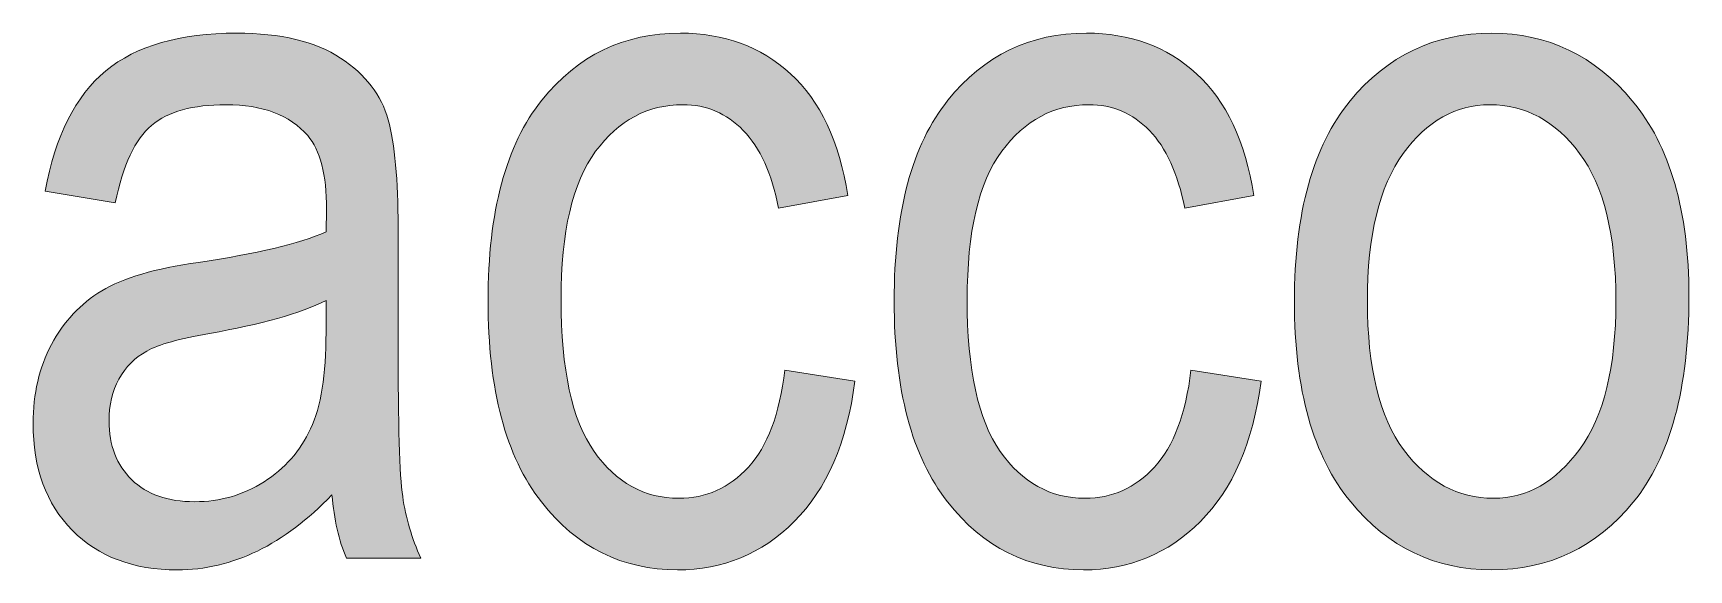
# Model space of a CAD drawing. Header units: inches. Extents: x 19 to 517, y 28 to 779.
# Drawn here: x 280.64 to 310.74, y 31.87 to 41.62 of the extents above; entities that cross this region are included whole.
import ezdxf

# ---------------------------------------------------------------- set-up
doc = ezdxf.new("R2010")
doc.units = ezdxf.units.IN
doc.header["$MEASUREMENT"] = 0
doc.layers.add('Layer 1', color=7, linetype='Continuous')

# ---------------------------------------------------------------- blocks, each defined once
blk = doc.blocks.new('block 693')
at = {"layer": 'Layer 1', "lineweight": 0}
blk.add_open_spline([(286.073, 33.228), (285.639, 32.776), (285.188, 32.437), (284.719, 32.208), (284.251, 31.979), (283.764, 31.865), (283.26, 31.865), (282.464, 31.865), (281.828, 32.105), (281.353, 32.586), (280.879, 33.066), (280.641, 33.714), (280.641, 34.528), (280.641, 35.067), (280.753, 35.545), (280.975, 35.961), (281.198, 36.377), (281.503, 36.702), (281.889, 36.937), (282.276, 37.171), (282.862, 37.344), (283.647, 37.455), (284.702, 37.609), (285.475, 37.794), (285.967, 38.009), (285.967, 38.009), (285.976, 38.413), (285.976, 38.413), (285.976, 39.052), (285.862, 39.5), (285.633, 39.758), (285.311, 40.133), (284.816, 40.32), (284.148, 40.32), (283.545, 40.32), (283.093, 40.195), (282.795, 39.945), (282.496, 39.694), (282.276, 39.225), (282.135, 38.536), (282.135, 38.536), (280.861, 38.747), (280.861, 38.747), (281.043, 39.749), (281.411, 40.479), (281.964, 40.936), (282.518, 41.393), (283.31, 41.621), (284.341, 41.621), (285.144, 41.621), (285.774, 41.47), (286.231, 41.168), (286.688, 40.866), (286.976, 40.493), (287.096, 40.048), (287.216, 39.603), (287.277, 38.952), (287.277, 38.097), (287.277, 38.097), (287.277, 35.987), (287.277, 35.987), (287.277, 34.511), (287.304, 33.58), (287.36, 33.197), (287.416, 32.813), (287.526, 32.439), (287.69, 32.076), (287.69, 32.076), (286.337, 32.076), (286.337, 32.076), (286.202, 32.398), (286.114, 32.782), (286.073, 33.228)], degree=3, knots=[0, 0, 0, 0, 1, 1, 1, 2, 2, 2, 3, 3, 3, 4, 4, 4, 5, 5, 5, 6, 6, 6, 7, 7, 7, 8, 8, 8, 9, 9, 9, 10, 10, 10, 11, 11, 11, 12, 12, 12, 13, 13, 13, 14, 14, 14, 15, 15, 15, 16, 16, 16, 17, 17, 17, 18, 18, 18, 19, 19, 19, 20, 20, 20, 21, 21, 21, 22, 22, 22, 23, 23, 23, 24, 24, 24, 24], dxfattribs=at)
blk = doc.blocks.new('block 694')
at = {"layer": 'Layer 1', "lineweight": 0}
blk.add_open_spline([(285.967, 36.761), (285.493, 36.526), (284.787, 36.327), (283.849, 36.163), (283.304, 36.069), (282.923, 35.962), (282.707, 35.842), (282.49, 35.722), (282.321, 35.553), (282.202, 35.332), (282.081, 35.113), (282.021, 34.859), (282.021, 34.572), (282.021, 34.127), (282.159, 33.771), (282.434, 33.504), (282.71, 33.237), (283.09, 33.104), (283.577, 33.104), (284.04, 33.104), (284.46, 33.225), (284.839, 33.465), (285.215, 33.705), (285.499, 34.025), (285.686, 34.428), (285.874, 34.828), (285.967, 35.413), (285.967, 36.181), (285.967, 36.181), (285.967, 36.761), (285.967, 36.761)], degree=3, knots=[0, 0, 0, 0, 1, 1, 1, 2, 2, 2, 3, 3, 3, 4, 4, 4, 5, 5, 5, 6, 6, 6, 7, 7, 7, 8, 8, 8, 9, 9, 9, 10, 10, 10, 10], dxfattribs=at)
blk = doc.blocks.new('block 695')
at = {"layer": 'Layer 1', "true_color": 0x231f20}
h = blk.add_hatch(color=250, dxfattribs=at)
h.dxf.hatch_style = 2
edge = h.paths.add_edge_path()
edge.add_spline(control_points=[(286.073, 33.228), (285.639, 32.776), (285.188, 32.437), (284.719, 32.208), (284.251, 31.979), (283.764, 31.865), (283.26, 31.865), (282.464, 31.865), (281.828, 32.105), (281.353, 32.586), (280.879, 33.066), (280.641, 33.714), (280.641, 34.528), (280.641, 35.067), (280.753, 35.545), (280.975, 35.961), (281.198, 36.377), (281.503, 36.702), (281.889, 36.937), (282.276, 37.171), (282.862, 37.344), (283.647, 37.455), (284.702, 37.609), (285.475, 37.794), (285.967, 38.009), (285.967, 38.009), (285.976, 38.413), (285.976, 38.413), (285.976, 39.052), (285.862, 39.5), (285.633, 39.758), (285.311, 40.133), (284.816, 40.32), (284.148, 40.32), (283.545, 40.32), (283.093, 40.195), (282.795, 39.945), (282.496, 39.694), (282.276, 39.225), (282.135, 38.536), (282.135, 38.536), (280.861, 38.747), (280.861, 38.747), (281.043, 39.749), (281.411, 40.479), (281.964, 40.936), (282.518, 41.393), (283.31, 41.621), (284.341, 41.621), (285.144, 41.621), (285.774, 41.47), (286.231, 41.168), (286.688, 40.866), (286.976, 40.493), (287.096, 40.048), (287.216, 39.603), (287.277, 38.952), (287.277, 38.097), (287.277, 38.097), (287.277, 35.987), (287.277, 35.987), (287.277, 34.511), (287.304, 33.58), (287.36, 33.197), (287.416, 32.813), (287.526, 32.439), (287.69, 32.076), (287.69, 32.076), (286.337, 32.076), (286.337, 32.076), (286.202, 32.398), (286.114, 32.782), (286.073, 33.228)], knot_values=[0, 0, 0, 0, 1, 1, 1, 2, 2, 2, 3, 3, 3, 4, 4, 4, 5, 5, 5, 6, 6, 6, 7, 7, 7, 8, 8, 8, 9, 9, 9, 10, 10, 10, 11, 11, 11, 12, 12, 12, 13, 13, 13, 14, 14, 14, 15, 15, 15, 16, 16, 16, 17, 17, 17, 18, 18, 18, 19, 19, 19, 20, 20, 20, 21, 21, 21, 22, 22, 22, 23, 23, 23, 24, 24, 24, 24], degree=3, periodic=1)
edge = h.paths.add_edge_path()
edge.add_spline(control_points=[(285.967, 36.761), (285.493, 36.526), (284.787, 36.327), (283.849, 36.163), (283.304, 36.069), (282.923, 35.962), (282.707, 35.842), (282.49, 35.722), (282.321, 35.553), (282.202, 35.332), (282.081, 35.113), (282.021, 34.859), (282.021, 34.572), (282.021, 34.127), (282.159, 33.771), (282.434, 33.504), (282.71, 33.237), (283.09, 33.104), (283.577, 33.104), (284.04, 33.104), (284.46, 33.225), (284.839, 33.465), (285.215, 33.705), (285.499, 34.025), (285.686, 34.428), (285.874, 34.828), (285.967, 35.413), (285.967, 36.181), (285.967, 36.181), (285.967, 36.761), (285.967, 36.761)], knot_values=[0, 0, 0, 0, 1, 1, 1, 2, 2, 2, 3, 3, 3, 4, 4, 4, 5, 5, 5, 6, 6, 6, 7, 7, 7, 8, 8, 8, 9, 9, 9, 10, 10, 10, 10], degree=3, periodic=1)
at = {"layer": 'Layer 1', "lineweight": 0}
for points, knots in [([(286.073, 33.228), (285.639, 32.776), (285.188, 32.437), (284.719, 32.208), (284.251, 31.979), (283.764, 31.865), (283.26, 31.865), (282.464, 31.865), (281.828, 32.105), (281.353, 32.586), (280.879, 33.066), (280.641, 33.714), (280.641, 34.528), (280.641, 35.067), (280.753, 35.545), (280.975, 35.961), (281.198, 36.377), (281.503, 36.702), (281.889, 36.937), (282.276, 37.171), (282.862, 37.344), (283.647, 37.455), (284.702, 37.609), (285.475, 37.794), (285.967, 38.009), (285.967, 38.009), (285.976, 38.413), (285.976, 38.413), (285.976, 39.052), (285.862, 39.5), (285.633, 39.758), (285.311, 40.133), (284.816, 40.32), (284.148, 40.32), (283.545, 40.32), (283.093, 40.195), (282.795, 39.945), (282.496, 39.694), (282.276, 39.225), (282.135, 38.536), (282.135, 38.536), (280.861, 38.747), (280.861, 38.747), (281.043, 39.749), (281.411, 40.479), (281.964, 40.936), (282.518, 41.393), (283.31, 41.621), (284.341, 41.621), (285.144, 41.621), (285.774, 41.47), (286.231, 41.168), (286.688, 40.866), (286.976, 40.493), (287.096, 40.048), (287.216, 39.603), (287.277, 38.952), (287.277, 38.097), (287.277, 38.097), (287.277, 35.987), (287.277, 35.987), (287.277, 34.511), (287.304, 33.58), (287.36, 33.197), (287.416, 32.813), (287.526, 32.439), (287.69, 32.076), (287.69, 32.076), (286.337, 32.076), (286.337, 32.076), (286.202, 32.398), (286.114, 32.782), (286.073, 33.228)], [0, 0, 0, 0, 1, 1, 1, 2, 2, 2, 3, 3, 3, 4, 4, 4, 5, 5, 5, 6, 6, 6, 7, 7, 7, 8, 8, 8, 9, 9, 9, 10, 10, 10, 11, 11, 11, 12, 12, 12, 13, 13, 13, 14, 14, 14, 15, 15, 15, 16, 16, 16, 17, 17, 17, 18, 18, 18, 19, 19, 19, 20, 20, 20, 21, 21, 21, 22, 22, 22, 23, 23, 23, 24, 24, 24, 24]), ([(285.967, 36.761), (285.493, 36.526), (284.787, 36.327), (283.849, 36.163), (283.304, 36.069), (282.923, 35.962), (282.707, 35.842), (282.49, 35.722), (282.321, 35.553), (282.202, 35.332), (282.081, 35.113), (282.021, 34.859), (282.021, 34.572), (282.021, 34.127), (282.159, 33.771), (282.434, 33.504), (282.71, 33.237), (283.09, 33.104), (283.577, 33.104), (284.04, 33.104), (284.46, 33.225), (284.839, 33.465), (285.215, 33.705), (285.499, 34.025), (285.686, 34.428), (285.874, 34.828), (285.967, 35.413), (285.967, 36.181), (285.967, 36.181), (285.967, 36.761), (285.967, 36.761)], [0, 0, 0, 0, 1, 1, 1, 2, 2, 2, 3, 3, 3, 4, 4, 4, 5, 5, 5, 6, 6, 6, 7, 7, 7, 8, 8, 8, 9, 9, 9, 10, 10, 10, 10])]:
    blk.add_open_spline(points, degree=3, knots=knots, dxfattribs=at)
blk = doc.blocks.new('block 696')
at = {"layer": 'Layer 1', "lineweight": 0}
blk.add_open_spline([(294.308, 35.495), (294.308, 35.495), (295.583, 35.293), (295.583, 35.293), (295.436, 34.18), (295.069, 33.33), (294.479, 32.744), (293.891, 32.158), (293.183, 31.865), (292.357, 31.865), (291.355, 31.865), (290.53, 32.276), (289.883, 33.1), (289.235, 33.923), (288.912, 35.141), (288.912, 36.752), (288.912, 38.375), (289.238, 39.592), (289.891, 40.404), (290.545, 41.215), (291.384, 41.621), (292.41, 41.621), (293.201, 41.621), (293.867, 41.375), (294.409, 40.883), (294.951, 40.391), (295.298, 39.652), (295.451, 38.668), (295.451, 38.668), (294.194, 38.439), (294.194, 38.439), (294.071, 39.069), (293.857, 39.54), (293.552, 39.853), (293.248, 40.164), (292.881, 40.32), (292.454, 40.32), (291.815, 40.32), (291.286, 40.037), (290.868, 39.473), (290.448, 38.906), (290.239, 38.009), (290.239, 36.778), (290.239, 35.507), (290.439, 34.587), (290.84, 34.019), (291.242, 33.45), (291.756, 33.166), (292.383, 33.166), (292.876, 33.166), (293.296, 33.355), (293.645, 33.732), (293.993, 34.111), (294.214, 34.698), (294.308, 35.495)], degree=3, knots=[0, 0, 0, 0, 1, 1, 1, 2, 2, 2, 3, 3, 3, 4, 4, 4, 5, 5, 5, 6, 6, 6, 7, 7, 7, 8, 8, 8, 9, 9, 9, 10, 10, 10, 11, 11, 11, 12, 12, 12, 13, 13, 13, 14, 14, 14, 15, 15, 15, 16, 16, 16, 17, 17, 17, 18, 18, 18, 18], dxfattribs=at)
blk = doc.blocks.new('block 697')
at = {"layer": 'Layer 1', "true_color": 0x231f20}
h = blk.add_hatch(color=250, dxfattribs=at)
h.dxf.hatch_style = 2
edge = h.paths.add_edge_path()
edge.add_spline(control_points=[(294.308, 35.495), (294.308, 35.495), (295.583, 35.293), (295.583, 35.293), (295.436, 34.18), (295.069, 33.33), (294.479, 32.744), (293.891, 32.158), (293.183, 31.865), (292.357, 31.865), (291.355, 31.865), (290.53, 32.276), (289.883, 33.1), (289.235, 33.923), (288.912, 35.141), (288.912, 36.752), (288.912, 38.375), (289.238, 39.592), (289.891, 40.404), (290.545, 41.215), (291.384, 41.621), (292.41, 41.621), (293.201, 41.621), (293.867, 41.375), (294.409, 40.883), (294.951, 40.391), (295.298, 39.652), (295.451, 38.668), (295.451, 38.668), (294.194, 38.439), (294.194, 38.439), (294.071, 39.069), (293.857, 39.54), (293.552, 39.853), (293.248, 40.164), (292.881, 40.32), (292.454, 40.32), (291.815, 40.32), (291.286, 40.037), (290.868, 39.473), (290.448, 38.906), (290.239, 38.009), (290.239, 36.778), (290.239, 35.507), (290.439, 34.587), (290.84, 34.019), (291.242, 33.45), (291.756, 33.166), (292.383, 33.166), (292.876, 33.166), (293.296, 33.355), (293.645, 33.732), (293.993, 34.111), (294.214, 34.698), (294.308, 35.495)], knot_values=[0, 0, 0, 0, 1, 1, 1, 2, 2, 2, 3, 3, 3, 4, 4, 4, 5, 5, 5, 6, 6, 6, 7, 7, 7, 8, 8, 8, 9, 9, 9, 10, 10, 10, 11, 11, 11, 12, 12, 12, 13, 13, 13, 14, 14, 14, 15, 15, 15, 16, 16, 16, 17, 17, 17, 18, 18, 18, 18], degree=3, periodic=1)
at = {"layer": 'Layer 1', "lineweight": 0}
blk.add_open_spline([(294.308, 35.495), (294.308, 35.495), (295.583, 35.293), (295.583, 35.293), (295.436, 34.18), (295.069, 33.33), (294.479, 32.744), (293.891, 32.158), (293.183, 31.865), (292.357, 31.865), (291.355, 31.865), (290.53, 32.276), (289.883, 33.1), (289.235, 33.923), (288.912, 35.141), (288.912, 36.752), (288.912, 38.375), (289.238, 39.592), (289.891, 40.404), (290.545, 41.215), (291.384, 41.621), (292.41, 41.621), (293.201, 41.621), (293.867, 41.375), (294.409, 40.883), (294.951, 40.391), (295.298, 39.652), (295.451, 38.668), (295.451, 38.668), (294.194, 38.439), (294.194, 38.439), (294.071, 39.069), (293.857, 39.54), (293.552, 39.853), (293.248, 40.164), (292.881, 40.32), (292.454, 40.32), (291.815, 40.32), (291.286, 40.037), (290.868, 39.473), (290.448, 38.906), (290.239, 38.009), (290.239, 36.778), (290.239, 35.507), (290.439, 34.587), (290.84, 34.019), (291.242, 33.45), (291.756, 33.166), (292.383, 33.166), (292.876, 33.166), (293.296, 33.355), (293.645, 33.732), (293.993, 34.111), (294.214, 34.698), (294.308, 35.495)], degree=3, knots=[0, 0, 0, 0, 1, 1, 1, 2, 2, 2, 3, 3, 3, 4, 4, 4, 5, 5, 5, 6, 6, 6, 7, 7, 7, 8, 8, 8, 9, 9, 9, 10, 10, 10, 11, 11, 11, 12, 12, 12, 13, 13, 13, 14, 14, 14, 15, 15, 15, 16, 16, 16, 17, 17, 17, 18, 18, 18, 18], dxfattribs=at)
blk = doc.blocks.new('block 698')
at = {"layer": 'Layer 1', "lineweight": 0}
blk.add_open_spline([(301.691, 35.495), (301.691, 35.495), (302.965, 35.293), (302.965, 35.293), (302.819, 34.18), (302.452, 33.33), (301.862, 32.744), (301.274, 32.158), (300.566, 31.865), (299.74, 31.865), (298.738, 31.865), (297.913, 32.276), (297.266, 33.1), (296.618, 33.923), (296.295, 35.141), (296.295, 36.752), (296.295, 38.375), (296.621, 39.592), (297.274, 40.404), (297.927, 41.215), (298.767, 41.621), (299.793, 41.621), (300.584, 41.621), (301.25, 41.375), (301.792, 40.883), (302.334, 40.391), (302.681, 39.652), (302.834, 38.668), (302.834, 38.668), (301.577, 38.439), (301.577, 38.439), (301.454, 39.069), (301.24, 39.54), (300.935, 39.853), (300.631, 40.164), (300.264, 40.32), (299.837, 40.32), (299.198, 40.32), (298.669, 40.037), (298.251, 39.473), (297.831, 38.906), (297.622, 38.009), (297.622, 36.778), (297.622, 35.507), (297.822, 34.587), (298.223, 34.019), (298.625, 33.45), (299.139, 33.166), (299.766, 33.166), (300.258, 33.166), (300.678, 33.355), (301.028, 33.732), (301.376, 34.111), (301.597, 34.698), (301.691, 35.495)], degree=3, knots=[0, 0, 0, 0, 1, 1, 1, 2, 2, 2, 3, 3, 3, 4, 4, 4, 5, 5, 5, 6, 6, 6, 7, 7, 7, 8, 8, 8, 9, 9, 9, 10, 10, 10, 11, 11, 11, 12, 12, 12, 13, 13, 13, 14, 14, 14, 15, 15, 15, 16, 16, 16, 17, 17, 17, 18, 18, 18, 18], dxfattribs=at)
blk = doc.blocks.new('block 699')
at = {"layer": 'Layer 1', "true_color": 0x231f20}
h = blk.add_hatch(color=250, dxfattribs=at)
h.dxf.hatch_style = 2
edge = h.paths.add_edge_path()
edge.add_spline(control_points=[(301.691, 35.495), (301.691, 35.495), (302.965, 35.293), (302.965, 35.293), (302.819, 34.18), (302.452, 33.33), (301.862, 32.744), (301.274, 32.158), (300.566, 31.865), (299.74, 31.865), (298.738, 31.865), (297.913, 32.276), (297.266, 33.1), (296.618, 33.923), (296.295, 35.141), (296.295, 36.752), (296.295, 38.375), (296.621, 39.592), (297.274, 40.404), (297.927, 41.215), (298.767, 41.621), (299.793, 41.621), (300.584, 41.621), (301.25, 41.375), (301.792, 40.883), (302.334, 40.391), (302.681, 39.652), (302.834, 38.668), (302.834, 38.668), (301.577, 38.439), (301.577, 38.439), (301.454, 39.069), (301.24, 39.54), (300.935, 39.853), (300.631, 40.164), (300.264, 40.32), (299.837, 40.32), (299.198, 40.32), (298.669, 40.037), (298.251, 39.473), (297.831, 38.906), (297.622, 38.009), (297.622, 36.778), (297.622, 35.507), (297.822, 34.587), (298.223, 34.019), (298.625, 33.45), (299.139, 33.166), (299.766, 33.166), (300.258, 33.166), (300.678, 33.355), (301.028, 33.732), (301.376, 34.111), (301.597, 34.698), (301.691, 35.495)], knot_values=[0, 0, 0, 0, 1, 1, 1, 2, 2, 2, 3, 3, 3, 4, 4, 4, 5, 5, 5, 6, 6, 6, 7, 7, 7, 8, 8, 8, 9, 9, 9, 10, 10, 10, 11, 11, 11, 12, 12, 12, 13, 13, 13, 14, 14, 14, 15, 15, 15, 16, 16, 16, 17, 17, 17, 18, 18, 18, 18], degree=3, periodic=1)
at = {"layer": 'Layer 1', "lineweight": 0}
blk.add_open_spline([(301.691, 35.495), (301.691, 35.495), (302.965, 35.293), (302.965, 35.293), (302.819, 34.18), (302.452, 33.33), (301.862, 32.744), (301.274, 32.158), (300.566, 31.865), (299.74, 31.865), (298.738, 31.865), (297.913, 32.276), (297.266, 33.1), (296.618, 33.923), (296.295, 35.141), (296.295, 36.752), (296.295, 38.375), (296.621, 39.592), (297.274, 40.404), (297.927, 41.215), (298.767, 41.621), (299.793, 41.621), (300.584, 41.621), (301.25, 41.375), (301.792, 40.883), (302.334, 40.391), (302.681, 39.652), (302.834, 38.668), (302.834, 38.668), (301.577, 38.439), (301.577, 38.439), (301.454, 39.069), (301.24, 39.54), (300.935, 39.853), (300.631, 40.164), (300.264, 40.32), (299.837, 40.32), (299.198, 40.32), (298.669, 40.037), (298.251, 39.473), (297.831, 38.906), (297.622, 38.009), (297.622, 36.778), (297.622, 35.507), (297.822, 34.587), (298.223, 34.019), (298.625, 33.45), (299.139, 33.166), (299.766, 33.166), (300.258, 33.166), (300.678, 33.355), (301.028, 33.732), (301.376, 34.111), (301.597, 34.698), (301.691, 35.495)], degree=3, knots=[0, 0, 0, 0, 1, 1, 1, 2, 2, 2, 3, 3, 3, 4, 4, 4, 5, 5, 5, 6, 6, 6, 7, 7, 7, 8, 8, 8, 9, 9, 9, 10, 10, 10, 11, 11, 11, 12, 12, 12, 13, 13, 13, 14, 14, 14, 15, 15, 15, 16, 16, 16, 17, 17, 17, 18, 18, 18, 18], dxfattribs=at)
blk = doc.blocks.new('block 700')
at = {"layer": 'Layer 1', "lineweight": 0}
blk.add_open_spline([(303.572, 36.743), (303.572, 38.354), (303.911, 39.57), (304.587, 40.391), (305.264, 41.211), (306.121, 41.621), (307.158, 41.621), (308.177, 41.621), (309.03, 41.211), (309.715, 40.391), (310.401, 39.57), (310.744, 38.387), (310.744, 36.84), (310.744, 35.164), (310.407, 33.916), (309.733, 33.096), (309.059, 32.275), (308.201, 31.865), (307.158, 31.865), (306.132, 31.865), (305.278, 32.276), (304.596, 33.1), (303.913, 33.923), (303.572, 35.138), (303.572, 36.743)], degree=3, knots=[0, 0, 0, 0, 1, 1, 1, 2, 2, 2, 3, 3, 3, 4, 4, 4, 5, 5, 5, 6, 6, 6, 7, 7, 7, 8, 8, 8, 8], dxfattribs=at)
blk = doc.blocks.new('block 701')
at = {"layer": 'Layer 1', "lineweight": 0}
blk.add_open_spline([(304.899, 36.748), (304.899, 35.539), (305.119, 34.64), (305.558, 34.051), (305.998, 33.461), (306.543, 33.166), (307.193, 33.166), (307.802, 33.166), (308.325, 33.464), (308.762, 34.06), (309.198, 34.654), (309.417, 35.551), (309.417, 36.748), (309.417, 37.95), (309.197, 38.847), (308.757, 39.436), (308.318, 40.025), (307.773, 40.32), (307.123, 40.32), (306.507, 40.32), (305.983, 40.024), (305.549, 39.432), (305.116, 38.839), (304.899, 37.944), (304.899, 36.748)], degree=3, knots=[0, 0, 0, 0, 1, 1, 1, 2, 2, 2, 3, 3, 3, 4, 4, 4, 5, 5, 5, 6, 6, 6, 7, 7, 7, 8, 8, 8, 8], dxfattribs=at)
blk = doc.blocks.new('block 702')
at = {"layer": 'Layer 1', "true_color": 0x231f20}
h = blk.add_hatch(color=250, dxfattribs=at)
h.dxf.hatch_style = 2
edge = h.paths.add_edge_path()
edge.add_spline(control_points=[(303.572, 36.743), (303.572, 38.354), (303.911, 39.57), (304.587, 40.391), (305.264, 41.211), (306.121, 41.621), (307.158, 41.621), (308.177, 41.621), (309.03, 41.211), (309.715, 40.391), (310.401, 39.57), (310.744, 38.387), (310.744, 36.84), (310.744, 35.164), (310.407, 33.916), (309.733, 33.096), (309.059, 32.275), (308.201, 31.865), (307.158, 31.865), (306.132, 31.865), (305.278, 32.276), (304.596, 33.1), (303.913, 33.923), (303.572, 35.138), (303.572, 36.743)], knot_values=[0, 0, 0, 0, 1, 1, 1, 2, 2, 2, 3, 3, 3, 4, 4, 4, 5, 5, 5, 6, 6, 6, 7, 7, 7, 8, 8, 8, 8], degree=3, periodic=1)
edge = h.paths.add_edge_path()
edge.add_spline(control_points=[(304.899, 36.748), (304.899, 35.539), (305.119, 34.64), (305.558, 34.051), (305.998, 33.461), (306.543, 33.166), (307.193, 33.166), (307.802, 33.166), (308.325, 33.464), (308.762, 34.06), (309.198, 34.654), (309.417, 35.551), (309.417, 36.748), (309.417, 37.95), (309.197, 38.847), (308.757, 39.436), (308.318, 40.025), (307.773, 40.32), (307.123, 40.32), (306.507, 40.32), (305.983, 40.024), (305.549, 39.432), (305.116, 38.839), (304.899, 37.944), (304.899, 36.748)], knot_values=[0, 0, 0, 0, 1, 1, 1, 2, 2, 2, 3, 3, 3, 4, 4, 4, 5, 5, 5, 6, 6, 6, 7, 7, 7, 8, 8, 8, 8], degree=3, periodic=1)
at = {"layer": 'Layer 1', "lineweight": 0}
for points in [[(303.572, 36.743), (303.572, 38.354), (303.911, 39.57), (304.587, 40.391), (305.264, 41.211), (306.121, 41.621), (307.158, 41.621), (308.177, 41.621), (309.03, 41.211), (309.715, 40.391), (310.401, 39.57), (310.744, 38.387), (310.744, 36.84), (310.744, 35.164), (310.407, 33.916), (309.733, 33.096), (309.059, 32.275), (308.201, 31.865), (307.158, 31.865), (306.132, 31.865), (305.278, 32.276), (304.596, 33.1), (303.913, 33.923), (303.572, 35.138), (303.572, 36.743)], [(304.899, 36.748), (304.899, 35.539), (305.119, 34.64), (305.558, 34.051), (305.998, 33.461), (306.543, 33.166), (307.193, 33.166), (307.802, 33.166), (308.325, 33.464), (308.762, 34.06), (309.198, 34.654), (309.417, 35.551), (309.417, 36.748), (309.417, 37.95), (309.197, 38.847), (308.757, 39.436), (308.318, 40.025), (307.773, 40.32), (307.123, 40.32), (306.507, 40.32), (305.983, 40.024), (305.549, 39.432), (305.116, 38.839), (304.899, 37.944), (304.899, 36.748)]]:
    blk.add_open_spline(points, degree=3, knots=[0, 0, 0, 0, 1, 1, 1, 2, 2, 2, 3, 3, 3, 4, 4, 4, 5, 5, 5, 6, 6, 6, 7, 7, 7, 8, 8, 8, 8], dxfattribs=at)

msp = doc.modelspace()

# ---------------------------------------------------------------- block references
at = {"layer": 'Layer 1'}
for name in ['block 693', 'block 695', 'block 696', 'block 697', 'block 698', 'block 699', 'block 700', 'block 702', 'block 701', 'block 694']:
    msp.add_blockref(name, (0, 0), dxfattribs=at)

doc.saveas('drawing.dxf')
